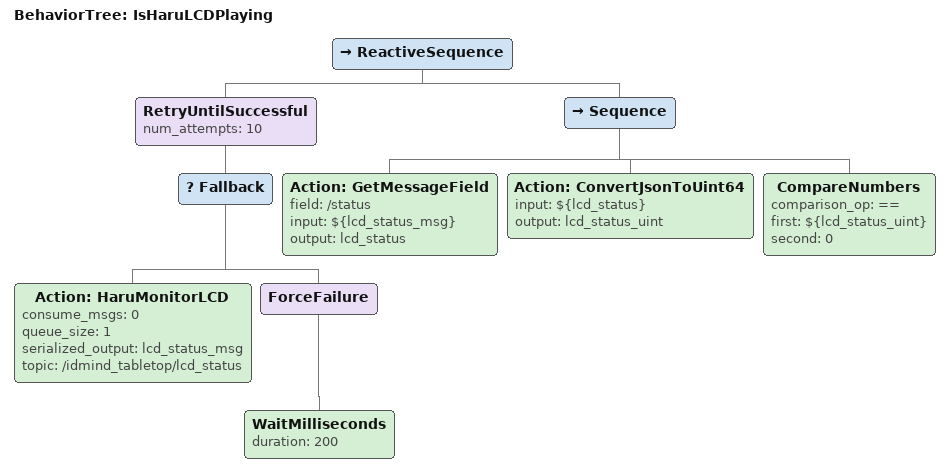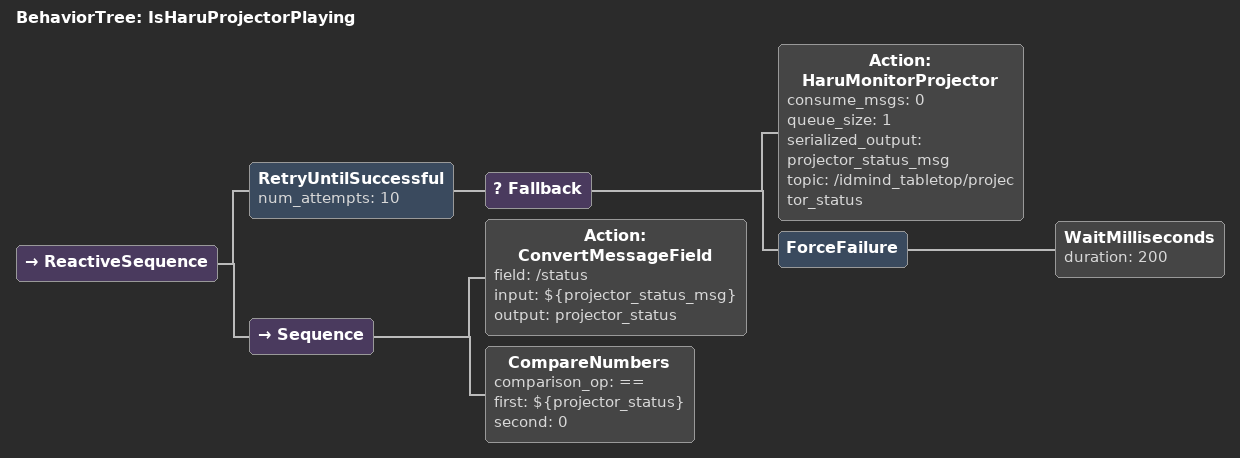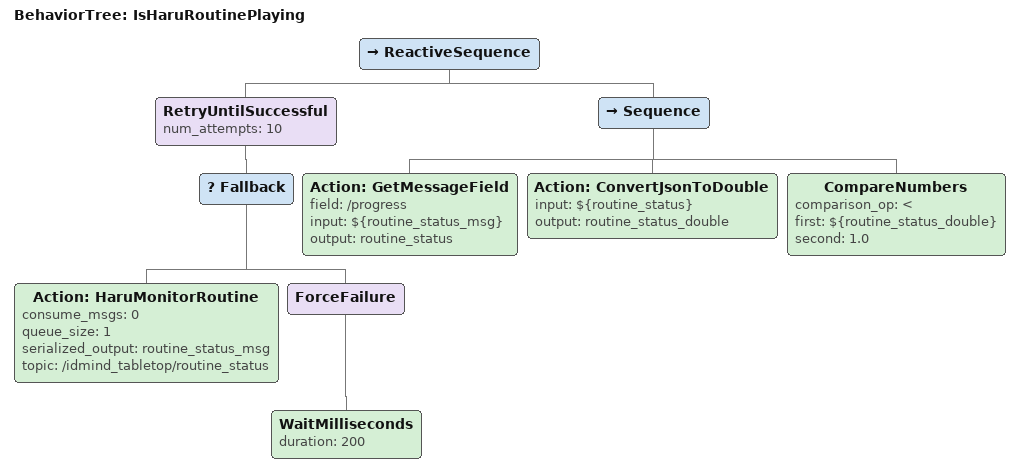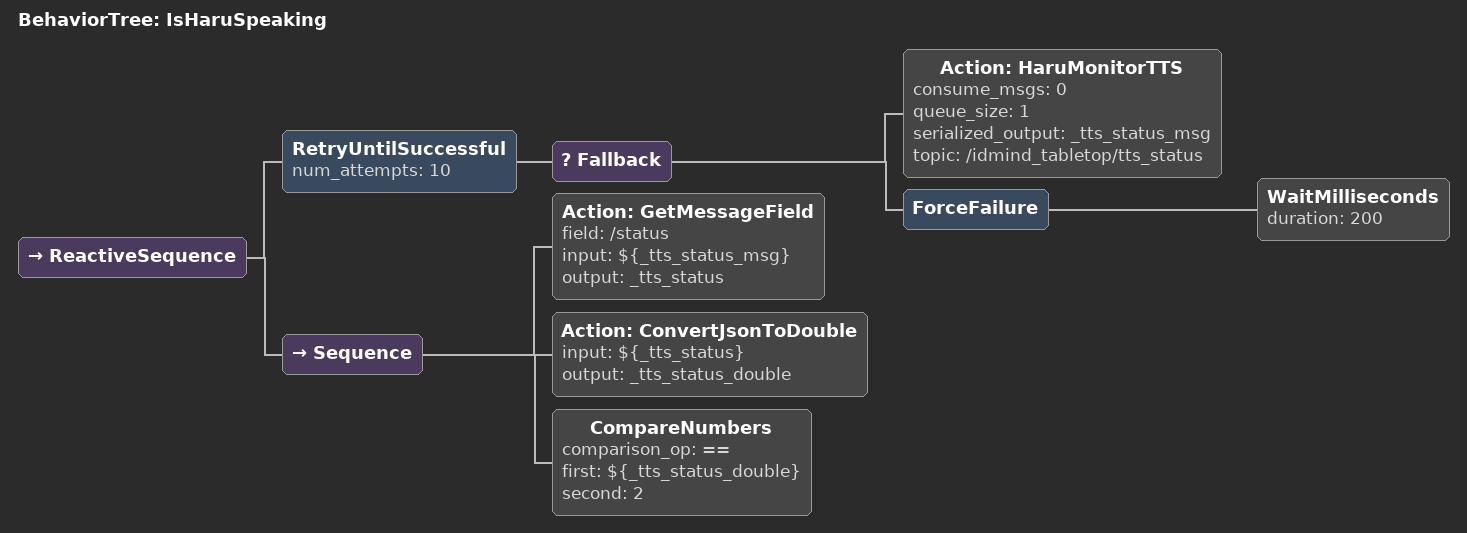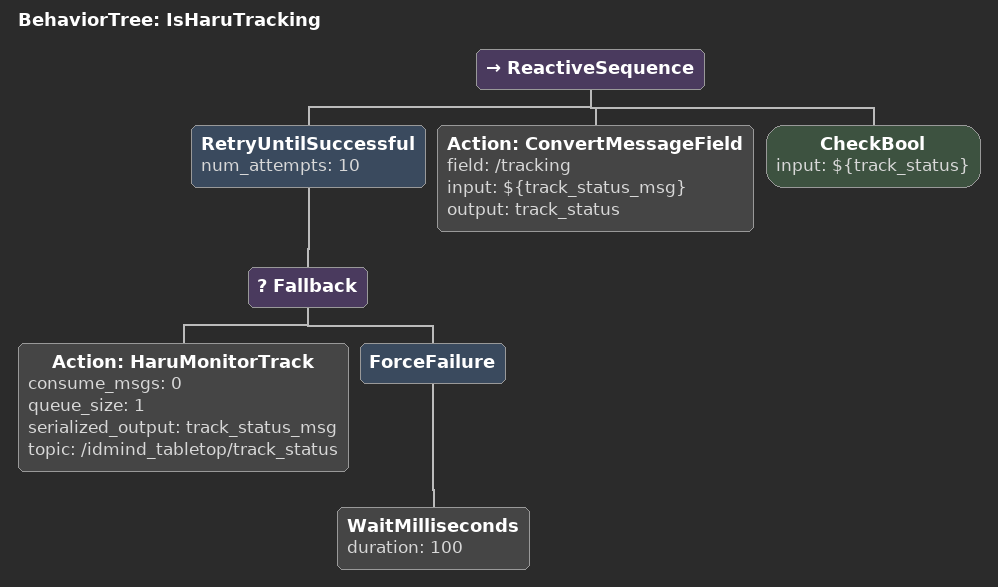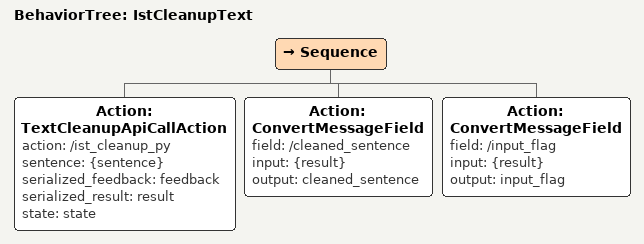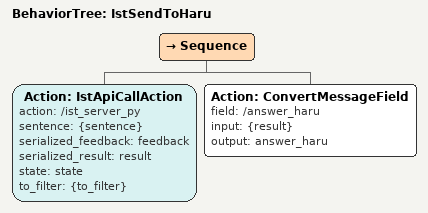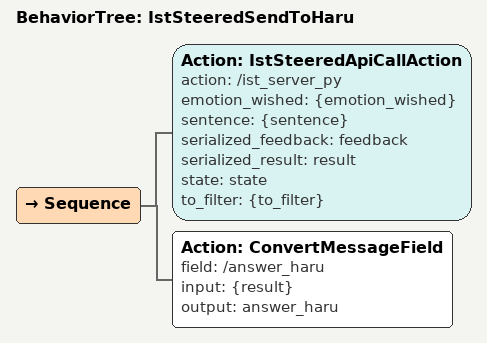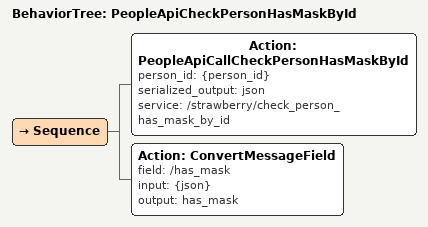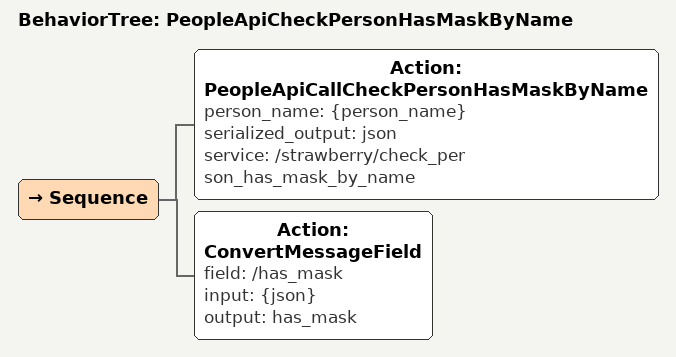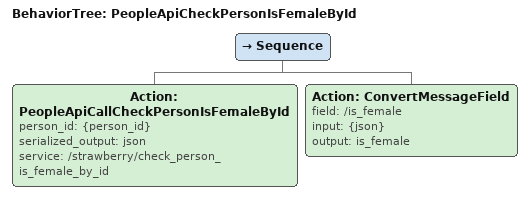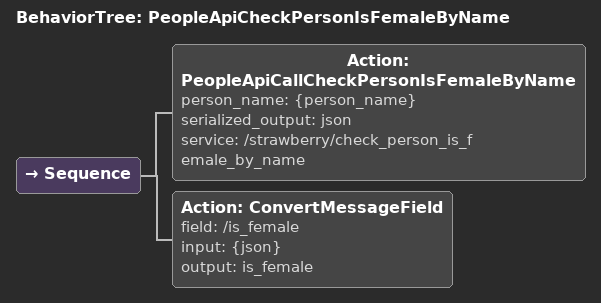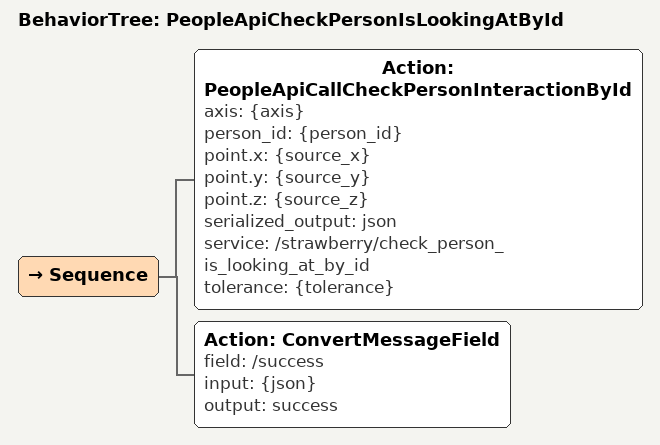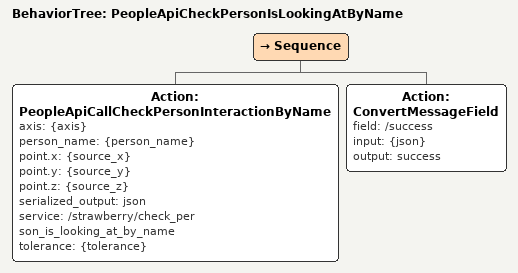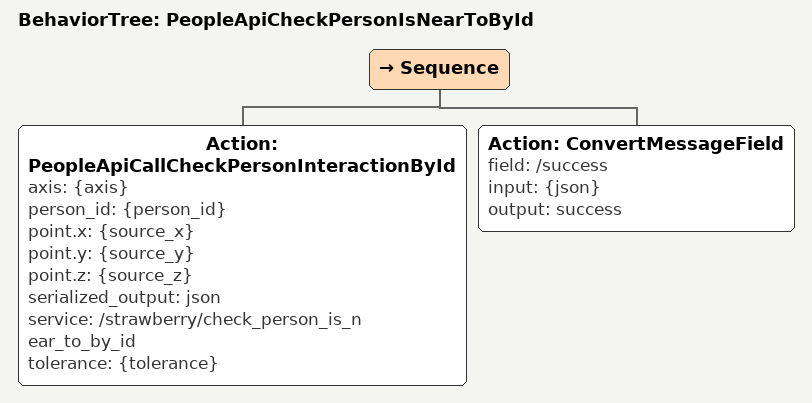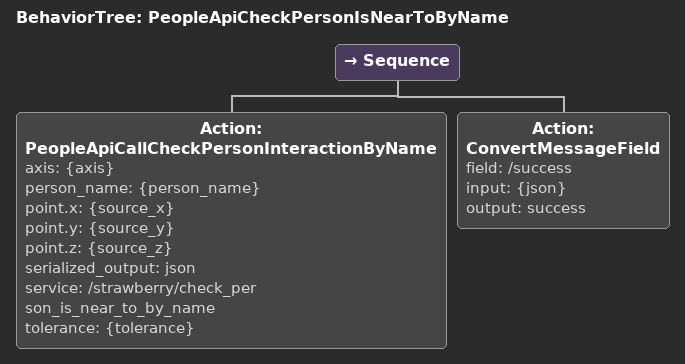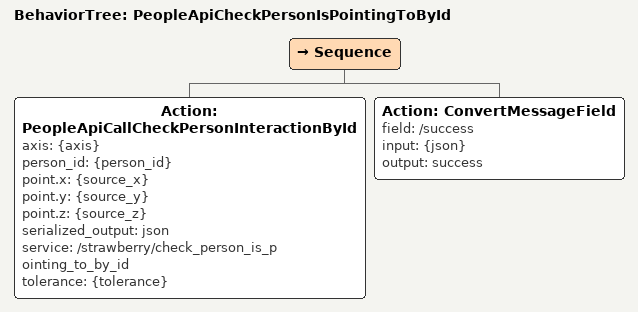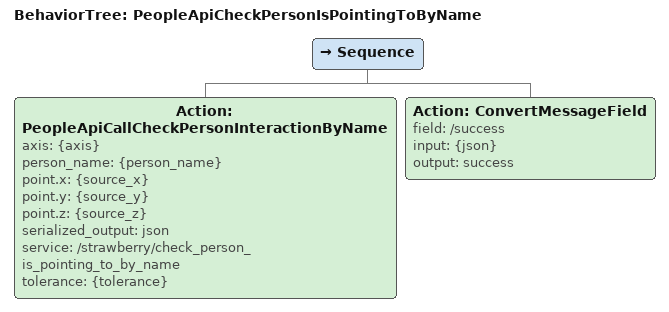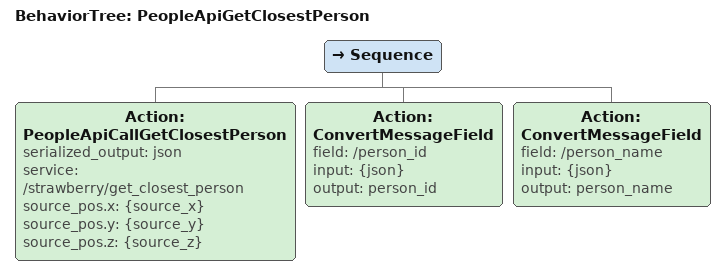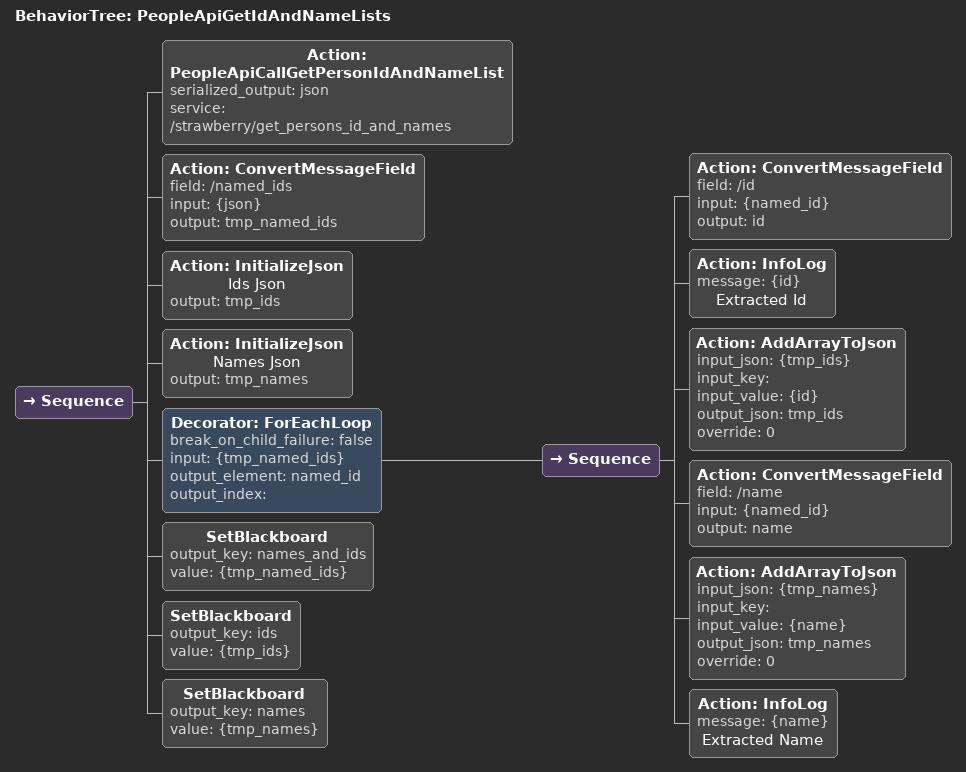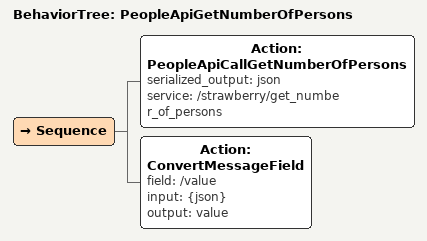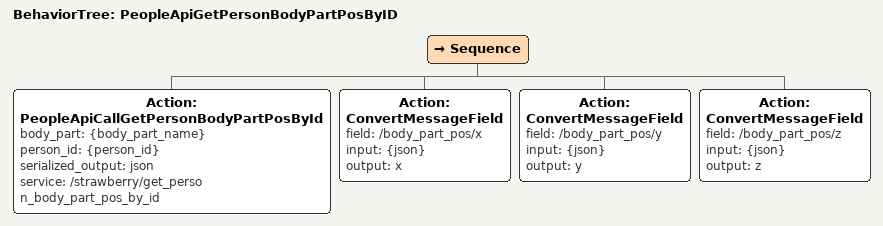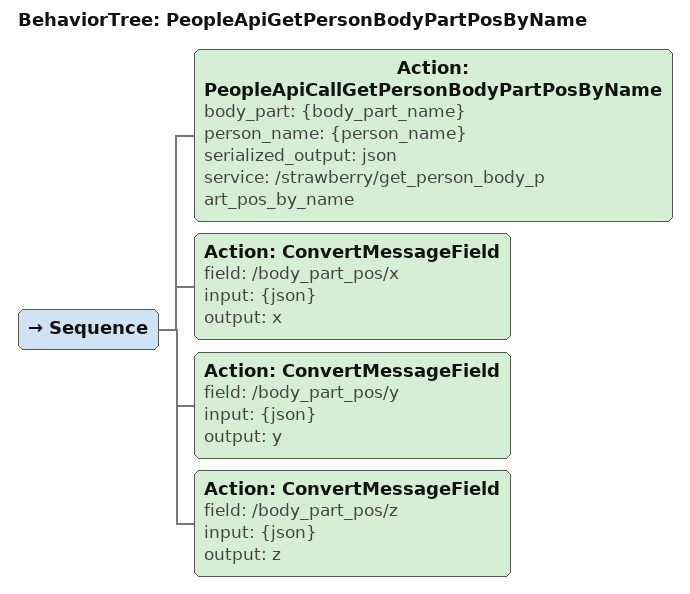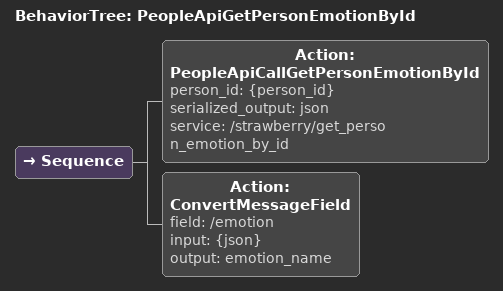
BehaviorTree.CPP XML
<BehaviorTree ID="IsHaruLCDPlaying">
    <ReactiveSequence>
        <RetryUntilSuccessful num_attempts="10">
            <Fallback>
                <Action ID="HaruMonitorLCD" consume_msgs="0" queue_size="1" serialized_output="lcd_status_msg" topic="/idmind_tabletop/lcd_status"/>
                <ForceFailure>
                    <WaitMilliseconds duration="200"/>
                </ForceFailure>
            </Fallback>
        </RetryUntilSuccessful>
        <Sequence>
            <Action ID="GetMessageField" field="/status" input="${lcd_status_msg}" output="lcd_status"/>
            <Action ID="ConvertJsonToUint64" input="${lcd_status}" output="lcd_status_uint"/>
            <CompareNumbers comparison_op="==" first="${lcd_status_uint}" second="0"/>
        </Sequence>
    </ReactiveSequence>
</BehaviorTree>

<BehaviorTree ID="IsHaruProjectorPlaying">
    <ReactiveSequence>
        <RetryUntilSuccessful num_attempts="10">
            <Fallback>
                <Action ID="HaruMonitorProjector" consume_msgs="0" queue_size="1" serialized_output="projector_status_msg" topic="/idmind_tabletop/projector_status"/>
                <ForceFailure>
                    <WaitMilliseconds duration="200"/>
                </ForceFailure>
            </Fallback>
        </RetryUntilSuccessful>
        <Sequence>
            <Action ID="ConvertMessageField" field="/status" input="${projector_status_msg}" output="projector_status"/>
            <CompareNumbers comparison_op="==" first="${projector_status}" second="0"/>
        </Sequence>
    </ReactiveSequence>
</BehaviorTree>

<BehaviorTree ID="IsHaruRoutinePlaying">
    <ReactiveSequence>
        <RetryUntilSuccessful num_attempts="10">
            <Fallback>
                <Action ID="HaruMonitorRoutine" consume_msgs="0" queue_size="1" serialized_output="routine_status_msg" topic="/idmind_tabletop/routine_status"/>
                <ForceFailure>
                    <WaitMilliseconds duration="200"/>
                </ForceFailure>
            </Fallback>
        </RetryUntilSuccessful>
        <Sequence>
            <Action ID="GetMessageField" field="/progress" input="${routine_status_msg}" output="routine_status"/>
            <Action ID="ConvertJsonToDouble" input="${routine_status}" output="routine_status_double"/>
            <CompareNumbers comparison_op="&lt;" first="${routine_status_double}" second="1.0"/>
        </Sequence>
    </ReactiveSequence>
</BehaviorTree>

<BehaviorTree ID="IsHaruSpeaking">
    <ReactiveSequence>
        <RetryUntilSuccessful num_attempts="10">
            <Fallback>
                <Action ID="HaruMonitorTTS" consume_msgs="0" queue_size="1" serialized_output="_tts_status_msg" topic="/idmind_tabletop/tts_status"/>
                <ForceFailure>
                    <WaitMilliseconds duration="200"/>
                </ForceFailure>
            </Fallback>
        </RetryUntilSuccessful>
        <Sequence>
            <Action ID="GetMessageField" field="/status" input="${_tts_status_msg}" output="_tts_status"/>
            <Action ID="ConvertJsonToDouble" input="${_tts_status}" output="_tts_status_double"/>
            <CompareNumbers comparison_op="==" first="${_tts_status_double}" second="2"/>
        </Sequence>
    </ReactiveSequence>
</BehaviorTree>

<BehaviorTree ID="IsHaruTracking">
    <ReactiveSequence>
        <RetryUntilSuccessful num_attempts="10">
            <Fallback>
                <Action ID="HaruMonitorTrack" consume_msgs="0" queue_size="1" serialized_output="track_status_msg" topic="/idmind_tabletop/track_status"/>
                <ForceFailure>
                    <WaitMilliseconds duration="100"/>
                </ForceFailure>
            </Fallback>
        </RetryUntilSuccessful>
        <Action ID="ConvertMessageField" field="/tracking" input="${track_status_msg}" output="track_status"/>
        <CheckBool input="${track_status}"/>
    </ReactiveSequence>
</BehaviorTree>

<BehaviorTree ID="IstCleanupText">
    <Sequence>
        <Action ID="TextCleanupApiCallAction" action="/ist_cleanup_py" sentence="{sentence}" serialized_feedback="feedback" serialized_result="result" state="state"/>
        <Action ID="ConvertMessageField" field="/cleaned_sentence" input="{result}" output="cleaned_sentence"/>
        <Action ID="ConvertMessageField" field="/input_flag" input="{result}" output="input_flag"/>
    </Sequence>
</BehaviorTree>

<BehaviorTree ID="IstSendToHaru">
    <Sequence>
        <Action ID="IstApiCallAction" action="/ist_server_py" sentence="{sentence}" serialized_feedback="feedback" serialized_result="result" state="state" to_filter="{to_filter}"/>
        <Action ID="ConvertMessageField" field="/answer_haru" input="{result}" output="answer_haru"/>
    </Sequence>
</BehaviorTree>

<BehaviorTree ID="IstSteeredSendToHaru">
    <Sequence>
        <Action ID="IstSteeredApiCallAction" action="/ist_server_py" emotion_wished="{emotion_wished}" sentence="{sentence}" serialized_feedback="feedback" serialized_result="result" state="state" to_filter="{to_filter}"/>
        <Action ID="ConvertMessageField" field="/answer_haru" input="{result}" output="answer_haru"/>
    </Sequence>
</BehaviorTree>

<BehaviorTree ID="PeopleApiCheckPersonHasMaskById">
    <Sequence>
        <Action ID="PeopleApiCallCheckPersonHasMaskById" person_id="{person_id}" serialized_output="json" service="/strawberry/check_person_has_mask_by_id"/>
        <Action ID="ConvertMessageField" field="/has_mask" input="{json}" output="has_mask"/>
    </Sequence>
</BehaviorTree>

<BehaviorTree ID="PeopleApiCheckPersonHasMaskByName">
    <Sequence>
        <Action ID="PeopleApiCallCheckPersonHasMaskByName" person_name="{person_name}" serialized_output="json" service="/strawberry/check_person_has_mask_by_name"/>
        <Action ID="ConvertMessageField" field="/has_mask" input="{json}" output="has_mask"/>
    </Sequence>
</BehaviorTree>

<BehaviorTree ID="PeopleApiCheckPersonIsFemaleById">
    <Sequence>
        <Action ID="PeopleApiCallCheckPersonIsFemaleById" person_id="{person_id}" serialized_output="json" service="/strawberry/check_person_is_female_by_id"/>
        <Action ID="ConvertMessageField" field="/is_female" input="{json}" output="is_female"/>
    </Sequence>
</BehaviorTree>

<BehaviorTree ID="PeopleApiCheckPersonIsFemaleByName">
    <Sequence>
        <Action ID="PeopleApiCallCheckPersonIsFemaleByName" person_name="{person_name}" serialized_output="json" service="/strawberry/check_person_is_female_by_name"/>
        <Action ID="ConvertMessageField" field="/is_female" input="{json}" output="is_female"/>
    </Sequence>
</BehaviorTree>

<BehaviorTree ID="PeopleApiCheckPersonIsLookingAtById">
    <Sequence>
        <Action ID="PeopleApiCallCheckPersonInteractionById" axis="{axis}" person_id="{person_id}" point.x="{source_x}" point.y="{source_y}" point.z="{source_z}" serialized_output="json" service="/strawberry/check_person_is_looking_at_by_id" tolerance="{tolerance}"/>
        <Action ID="ConvertMessageField" field="/success" input="{json}" output="success"/>
    </Sequence>
</BehaviorTree>

<BehaviorTree ID="PeopleApiCheckPersonIsLookingAtByName">
    <Sequence>
        <Action ID="PeopleApiCallCheckPersonInteractionByName" axis="{axis}" person_name="{person_name}" point.x="{source_x}" point.y="{source_y}" point.z="{source_z}" serialized_output="json" service="/strawberry/check_person_is_looking_at_by_name" tolerance="{tolerance}"/>
        <Action ID="ConvertMessageField" field="/success" input="{json}" output="success"/>
    </Sequence>
</BehaviorTree>

<BehaviorTree ID="PeopleApiCheckPersonIsNearToById">
    <Sequence>
        <Action ID="PeopleApiCallCheckPersonInteractionById" axis="{axis}" person_id="{person_id}" point.x="{source_x}" point.y="{source_y}" point.z="{source_z}" serialized_output="json" service="/strawberry/check_person_is_near_to_by_id" tolerance="{tolerance}"/>
        <Action ID="ConvertMessageField" field="/success" input="{json}" output="success"/>
    </Sequence>
</BehaviorTree>

<BehaviorTree ID="PeopleApiCheckPersonIsNearToByName">
    <Sequence>
        <Action ID="PeopleApiCallCheckPersonInteractionByName" axis="{axis}" person_name="{person_name}" point.x="{source_x}" point.y="{source_y}" point.z="{source_z}" serialized_output="json" service="/strawberry/check_person_is_near_to_by_name" tolerance="{tolerance}"/>
        <Action ID="ConvertMessageField" field="/success" input="{json}" output="success"/>
    </Sequence>
</BehaviorTree>

<BehaviorTree ID="PeopleApiCheckPersonIsPointingToById">
    <Sequence>
        <Action ID="PeopleApiCallCheckPersonInteractionById" axis="{axis}" person_id="{person_id}" point.x="{source_x}" point.y="{source_y}" point.z="{source_z}" serialized_output="json" service="/strawberry/check_person_is_pointing_to_by_id" tolerance="{tolerance}"/>
        <Action ID="ConvertMessageField" field="/success" input="{json}" output="success"/>
    </Sequence>
</BehaviorTree>

<BehaviorTree ID="PeopleApiCheckPersonIsPointingToByName">
    <Sequence>
        <Action ID="PeopleApiCallCheckPersonInteractionByName" axis="{axis}" person_name="{person_name}" point.x="{source_x}" point.y="{source_y}" point.z="{source_z}" serialized_output="json" service="/strawberry/check_person_is_pointing_to_by_name" tolerance="{tolerance}"/>
        <Action ID="ConvertMessageField" field="/success" input="{json}" output="success"/>
    </Sequence>
</BehaviorTree>

<BehaviorTree ID="PeopleApiGetClosestPerson">
    <Sequence>
        <Action ID="PeopleApiCallGetClosestPerson" serialized_output="json" service="/strawberry/get_closest_person" source_pos.x="{source_x}" source_pos.y="{source_y}" source_pos.z="{source_z}"/>
        <Action ID="ConvertMessageField" field="/person_id" input="{json}" output="person_id"/>
        <Action ID="ConvertMessageField" field="/person_name" input="{json}" output="person_name"/>
    </Sequence>
</BehaviorTree>

<BehaviorTree ID="PeopleApiGetIdAndNameLists">
    <Sequence>
        <Action ID="PeopleApiCallGetPersonIdAndNameList" serialized_output="json" service="/strawberry/get_persons_id_and_names"/>
        <Action ID="ConvertMessageField" field="/named_ids" input="{json}" output="tmp_named_ids"/>
        <Action ID="InitializeJson" name="Ids Json" output="tmp_ids"/>
        <Action ID="InitializeJson" name="Names Json" output="tmp_names"/>
        <Decorator ID="ForEachLoop" break_on_child_failure="false" input="{tmp_named_ids}" output_element="named_id" output_index="">
            <Sequence>
                <Action ID="ConvertMessageField" field="/id" input="{named_id}" output="id"/>
                <Action ID="InfoLog" message="{id}" name="Extracted Id"/>
                <Action ID="AddArrayToJson" input_json="{tmp_ids}" input_key="" input_value="{id}" output_json="tmp_ids" override="0"/>
                <Action ID="ConvertMessageField" field="/name" input="{named_id}" output="name"/>
                <Action ID="AddArrayToJson" input_json="{tmp_names}" input_key="" input_value="{name}" output_json="tmp_names" override="0"/>
                <Action ID="InfoLog" message="{name}" name="Extracted Name"/>
            </Sequence>
        </Decorator>
        <SetBlackboard output_key="names_and_ids" value="{tmp_named_ids}"/>
        <SetBlackboard output_key="ids" value="{tmp_ids}"/>
        <SetBlackboard output_key="names" value="{tmp_names}"/>
    </Sequence>
</BehaviorTree>

<BehaviorTree ID="PeopleApiGetNumberOfPersons">
    <Sequence>
        <Action ID="PeopleApiCallGetNumberOfPersons" serialized_output="json" service="/strawberry/get_number_of_persons"/>
        <Action ID="ConvertMessageField" field="/value" input="{json}" output="value"/>
    </Sequence>
</BehaviorTree>

<BehaviorTree ID="PeopleApiGetPersonBodyPartPosByID">
    <Sequence>
        <Action ID="PeopleApiCallGetPersonBodyPartPosById" body_part="{body_part_name}" person_id="{person_id}" serialized_output="json" service="/strawberry/get_person_body_part_pos_by_id"/>
        <Action ID="ConvertMessageField" field="/body_part_pos/x" input="{json}" output="x"/>
        <Action ID="ConvertMessageField" field="/body_part_pos/y" input="{json}" output="y"/>
        <Action ID="ConvertMessageField" field="/body_part_pos/z" input="{json}" output="z"/>
    </Sequence>
</BehaviorTree>

<BehaviorTree ID="PeopleApiGetPersonBodyPartPosByName">
    <Sequence>
        <Action ID="PeopleApiCallGetPersonBodyPartPosByName" body_part="{body_part_name}" person_name="{person_name}" serialized_output="json" service="/strawberry/get_person_body_part_pos_by_name"/>
        <Action ID="ConvertMessageField" field="/body_part_pos/x" input="{json}" output="x"/>
        <Action ID="ConvertMessageField" field="/body_part_pos/y" input="{json}" output="y"/>
        <Action ID="ConvertMessageField" field="/body_part_pos/z" input="{json}" output="z"/>
    </Sequence>
</BehaviorTree>

<BehaviorTree ID="PeopleApiGetPersonEmotionById">
    <Sequence>
        <Action ID="PeopleApiCallGetPersonEmotionById" person_id="{person_id}" serialized_output="json" service="/strawberry/get_person_emotion_by_id"/>
        <Action ID="ConvertMessageField" field="/emotion" input="{json}" output="emotion_name"/>
    </Sequence>
</BehaviorTree>
